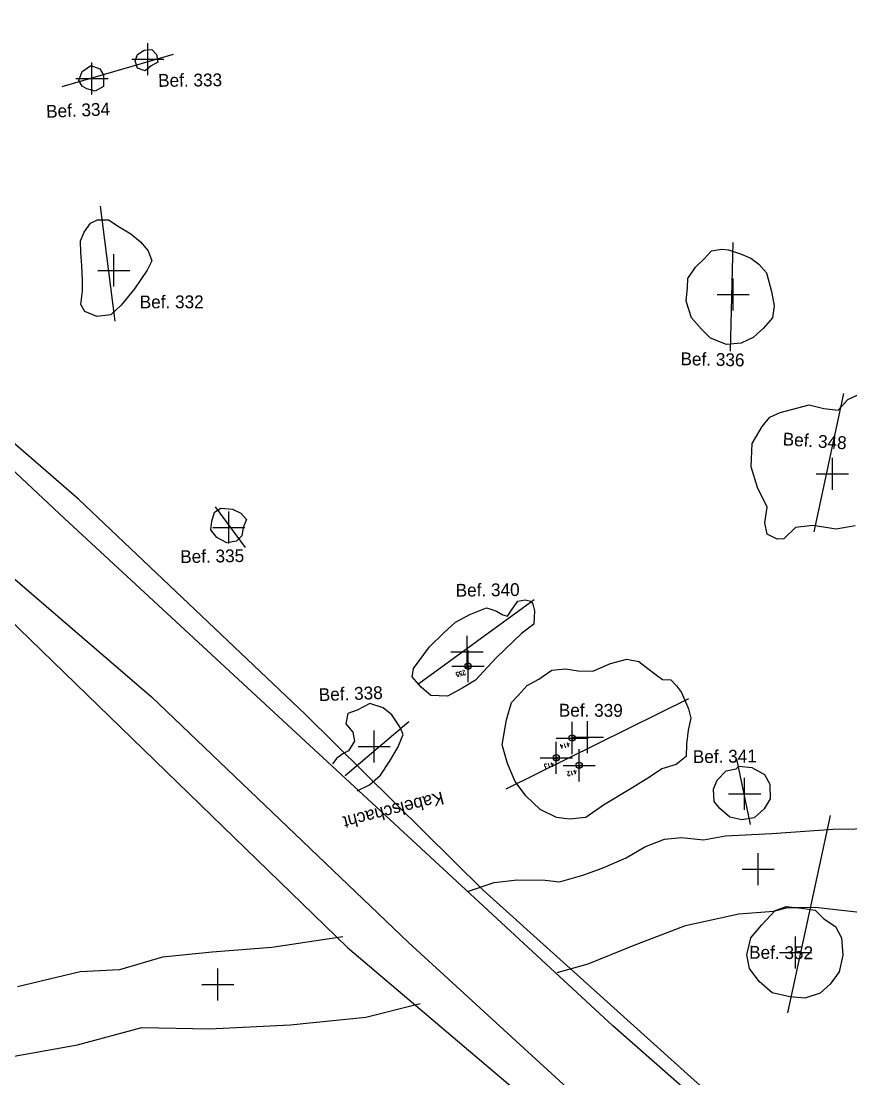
# Model space of a CAD drawing. Header units: metres. Extents: x 4462689 to 4462813, y 5793999 to 5794154.
# Drawn here: x 4462740.48 to 4462753.4, y 5794050.75 to 5794067.24 of the extents above; entities that cross this region are included whole.
import ezdxf
from ezdxf.enums import TextEntityAlignment as Align

# ---------------------------------------------------------------- set-up
doc = ezdxf.new("R2010")
doc.units = ezdxf.units.M
doc.header["$PDMODE"] = 2
doc.header["$PDSIZE"] = 0.25
doc.linetypes.add('STRICHPUNKT', pattern=[25.399999999999995, 12.7, -6.349999999999999, 0, -6.349999999999999])
doc.linetypes.add('STRICHPUNKTX2', pattern=[50.8, 25.4, -12.7, 0, -12.7])
for name, color, linetype in [('Bef.Nr.', 7, 'Continuous'), ('Befunde Pl.1', 7, 'Continuous'), ('Flächengrenzen', 1, 'Continuous'), ('GGuk', 5, 'Continuous'), ('Grabungsgrenze', 102, 'STRICHPUNKTX2'), ('Kabelschacht', 150, 'Continuous'), ('Keramik Pl.1', 60, 'Continuous'), ('Profile', 5, 'Continuous'), ('Silex-Messer', 220, 'Continuous')]:
    doc.layers.add(name, color=color, linetype=linetype)
doc.layers.get('0').off()
doc.styles.add('ROMANS', font='ROMANS.shx', dxfattribs={"width": 0.75})

# ---------------------------------------------------------------- blocks, each defined once
blk = doc.blocks.new('MESSPUNKT')
for p, q in [((0.04, 0), (-0.04, 0)), ((0, -0.04), (0, 0.04))]:
    blk.add_line(p, q)
blk.add_circle((0, 0), 0.05)
at = {"style": 'ROMANS', "width": 0.75, "flags": 1}
for tag, p in [('STANDPUNKT', (-0.06, -0.05)), ('MESSWERT', (-0.06, 0.05)), ('KOORDINATEN', (-0.06, -0.15))]:
    blk.add_attdef(tag, text='', height=0.07, dxfattribs=at).set_placement(p, align=Align.RIGHT)
at = {"style": 'ROMANS', "width": 0.75}
for tag, p in [('NUMMER', (0.06, 0.05)), ('INFO', (0.06, -0.15))]:
    blk.add_attdef(tag, p, '', height=0.07, dxfattribs=at)

msp = doc.modelspace()

# ---------------------------------------------------------------- linework, layer by layer
at = {"layer": 'Befunde Pl.1'}
for points in [[(4462742.512540221, 5794066.791674461, 52.0957), (4462742.585115103, 5794066.717022425, 52.1048), (4462742.608509799, 5794066.597093578, 52.1085), (4462742.504651465, 5794066.540428191, 52.0999), (4462742.407711896, 5794066.460138651, 52.113), (4462742.290478084, 5794066.500976788, 52.1121), (4462742.254202443, 5794066.614338191, 52.10609999999999), (4462742.292714822, 5794066.71633288, 52.1011), (4462742.39578771, 5794066.78301241, 52.10329999999999)], [(4462741.563180764, 5794066.544862301, 52.1306), (4462741.705145395, 5794066.491931746, 52.12939999999999), (4462741.759242454, 5794066.394540535, 52.13029999999999), (4462741.761079475, 5794066.215602905, 52.1255), (4462741.63066198, 5794066.14487832, 52.1285), (4462741.500305584, 5794066.178881412, 52.1364), (4462741.426603012, 5794066.220956949, 52.12579999999999), (4462741.374470871, 5794066.31100588, 52.1215), (4462741.42967066, 5794066.4489035, 52.1289), (4462741.509825264, 5794066.507914762, 52.128)], [(4462741.557524741, 5794064.087385802, 52.05639999999999), (4462741.664848373, 5794064.137708339, 52.0748), (4462741.838192652, 5794064.136785936, 52.0767), (4462742.002926735, 5794064.02742062, 52.06669999999999), (4462742.185912829, 5794063.921342258, 52.0616), (4462742.339066188, 5794063.793772086, 52.0816), (4462742.457186101, 5794063.655048994, 52.0844), (4462742.513474224, 5794063.497346181, 52.1076), (4462742.438653235, 5794063.352203665, 52.1187), (4462742.243436143, 5794063.062638928, 52.1234), (4462742.037567075, 5794062.810607448, 52.141), (4462741.87664218, 5794062.659209766, 52.1337), (4462741.656313668, 5794062.632640687, 52.1361), (4462741.469536005, 5794062.712172789, 52.1216), (4462741.409555561, 5794062.820967763, 52.1308), (4462741.434871118, 5794063.025050522, 52.1105), (4462741.434211423, 5794063.192835397, 52.0858), (4462741.425454392, 5794063.424695645, 52.0809), (4462741.407575901, 5794063.62824549, 52.0797), (4462741.402539803, 5794063.813696636, 52.0814), (4462741.45964429, 5794063.947744304, 52.0706)], [(4462751.496553397, 5794063.672654301, 52.2102), (4462751.683855961, 5794063.610174312, 52.2304), (4462751.845173738, 5794063.543168752, 52.2494), (4462751.967001182, 5794063.448818109, 52.2454), (4462752.088123232, 5794063.311681574, 52.2293), (4462752.165417311, 5794063.02312774, 52.2254), (4462752.205271964, 5794062.797192668, 52.2218), (4462752.182437624, 5794062.612618204, 52.2104), (4462752.035359776, 5794062.44729683, 52.2088), (4462751.880417035, 5794062.305669196, 52.1795), (4462751.691288633, 5794062.218303711, 52.2165), (4462751.465505635, 5794062.198192078, 52.22409999999999), (4462751.215377974, 5794062.291991187, 52.2192), (4462751.074060805, 5794062.433910735, 52.2078), (4462750.917686078, 5794062.610802127, 52.21), (4462750.833966977, 5794062.869769156, 52.2179), (4462750.856528328, 5794063.085120647, 52.21379999999999), (4462750.864266276, 5794063.222228504, 52.22419999999999), (4462750.983118208, 5794063.400406697, 52.216), (4462751.118063082, 5794063.531392652, 52.2295), (4462751.228336596, 5794063.656741774, 52.2264), (4462751.386067994, 5794063.682809885, 52.22129999999999)], [(4462743.590605769, 5794059.642437473, 52.2481), (4462743.769964624, 5794059.627152794, 52.2735), (4462743.90048878, 5794059.564821943, 52.2779), (4462743.98747495, 5794059.467104461, 52.3033), (4462743.93521677, 5794059.341610347, 52.3076), (4462743.914853798, 5794059.215641107, 52.322), (4462743.831874184, 5794059.131153987, 52.3207), (4462743.679577913, 5794059.104400746, 52.2988), (4462743.526624428, 5794059.186835454, 52.2997), (4462743.433664234, 5794059.308519811, 52.2752), (4462743.448261494, 5794059.439732767, 52.2565), (4462743.487438404, 5794059.582233363, 52.2398)], [(4462748.448119443, 5794058.150487016, 52.2871), (4462748.475158855, 5794058.043036793, 52.2792), (4462748.461811298, 5794057.835695668, 52.2785), (4462748.271513893, 5794057.69191216, 52.27409999999999), (4462747.874800536, 5794057.314528147, 52.28909999999999), (4462747.557256035, 5794056.964646539, 52.2916), (4462747.355391254, 5794056.842070479, 52.2911), (4462747.117302185, 5794056.716292717, 52.294), (4462746.858772162, 5794056.726461149, 52.28519999999999), (4462746.708862581, 5794056.855885479, 52.3017), (4462746.570582261, 5794057.017970036, 52.3062), (4462746.586460382, 5794057.143317893, 52.3022), (4462746.840711885, 5794057.483237256, 52.3121), (4462747.061585207, 5794057.701727682, 52.2876), (4462747.24453802, 5794057.865932427, 52.3043), (4462747.464855588, 5794057.989783055, 52.29919999999999), (4462747.723759013, 5794058.092468339, 52.2977), (4462747.792207259, 5794058.069487094, 52.3), (4462747.879313534, 5794058.037206493, 52.2934), (4462747.97826446, 5794057.98059065, 52.2969), (4462748.055452903, 5794057.962198412, 52.2987), (4462748.123354836, 5794058.073192768, 52.3018), (4462748.215066493, 5794058.193628902, 52.2968), (4462748.326193541, 5794058.216339233, 52.2941), (4462748.41899117, 5794058.193754945, 52.2947)], [(4462750.096421225, 5794057.254844293, 52.3271), (4462750.241193843, 5794057.145678827, 52.3484), (4462750.345492191, 5794057.063905576, 52.36), (4462750.46502444, 5794056.974131183, 52.35179999999999), (4462750.597931329, 5794056.967907131, 52.35269999999999), (4462750.684586914, 5794056.874748235, 52.3551), (4462750.761714707, 5794056.773189861, 52.3284), (4462750.870476619, 5794056.517581065, 52.3336), (4462750.908490296, 5794056.370512847, 52.3404), (4462750.867413312, 5794056.187089891, 52.3422), (4462750.842958631, 5794055.964965267, 52.3477), (4462750.835864667, 5794055.77324024, 52.33119999999999), (4462750.678994789, 5794055.649384106, 52.3366), (4462750.458166881, 5794055.583692136, 52.3366), (4462750.27918782, 5794055.464030508, 52.3383), (4462750.003882419, 5794055.290954494, 52.33489999999999), (4462749.54725575, 5794055.016811585, 52.35), (4462749.273722025, 5794054.821694901, 52.34169999999999), (4462749.021242836, 5794054.799456429, 52.3387), (4462748.814836465, 5794054.82335748, 52.3496), (4462748.559406084, 5794054.95068167, 52.3515), (4462748.340679859, 5794055.162313542, 52.3551), (4462748.17345345, 5794055.385662883, 52.3241), (4462748.052773148, 5794055.665897722, 52.3482), (4462747.970837067, 5794055.957297926, 52.35269999999999), (4462748.036066422, 5794056.344508698, 52.3456), (4462748.113209899, 5794056.614347267, 52.3388), (4462748.219886473, 5794056.727436208, 52.3338), (4462748.357428544, 5794056.879507338, 52.3237), (4462748.542363654, 5794056.980562101, 52.30389999999999), (4462748.744107686, 5794057.117447438, 52.28539999999999), (4462748.957494093, 5794057.138439139, 52.3035), (4462749.155363812, 5794057.107112081, 52.315), (4462749.384541757, 5794057.105697815, 52.31419999999999), (4462749.658501951, 5794057.224271256, 52.32569999999999), (4462749.91308583, 5794057.291507398, 52.3357)], [(4462751.655616466, 5794055.621056716, 52.3437), (4462751.860987764, 5794055.602051441, 52.3418), (4462752.058339208, 5794055.493838421, 52.3504), (4462752.140849609, 5794055.342165703, 52.3551), (4462752.146346268, 5794055.113398995, 52.3502), (4462752.048354607, 5794054.956294464, 52.3384), (4462751.892794629, 5794054.817914754, 52.3534), (4462751.704162236, 5794054.785146011, 52.345), (4462751.516577791, 5794054.830429182, 52.3493), (4462751.360524448, 5794054.962112758, 52.356), (4462751.27342859, 5794055.070841052, 52.3468), (4462751.262954292, 5794055.265126559, 52.3485), (4462751.316279489, 5794055.405127966, 52.3468), (4462751.458662959, 5794055.55275265, 52.3606), (4462751.612865002, 5794055.582568247, 52.3457)], [(4462752.224260125, 5794053.374403283, 52.36299999999999), (4462752.394356454, 5794053.437960571, 52.3506), (4462752.631086682, 5794053.412051144, 52.3729), (4462752.845183895, 5794053.380196419, 52.37339999999999), (4462752.980906021, 5794053.243254369, 52.3932), (4462753.159302656, 5794053.124354662, 52.3976), (4462753.257223779, 5794052.94811612, 52.3822), (4462753.277969406, 5794052.677926725, 52.4028), (4462753.221020427, 5794052.417954373, 52.403), (4462753.077915283, 5794052.225166881, 52.4173), (4462752.924477065, 5794052.083301757, 52.42499999999999), (4462752.684277893, 5794052.008158642, 52.39419999999999), (4462752.452666341, 5794052.026493829, 52.4144), (4462752.177674383, 5794052.092633099, 52.40529999999999), (4462751.970621382, 5794052.265959019, 52.4058), (4462751.824194119, 5794052.470751271, 52.4119), (4462751.782391759, 5794052.684431692, 52.3966), (4462751.845420133, 5794052.946874057, 52.3999), (4462752.014758308, 5794053.149717795, 52.3835)]]:
    msp.add_polyline3d(points, close=True, dxfattribs=at)
for points in [[(4462753.469248419, 5794059.370648792, 52.2888), (4462753.171125768, 5794059.318886022, 52.2712), (4462752.807060639, 5794059.374612786, 52.3111), (4462752.537783734, 5794059.342131427, 52.307), (4462752.354864107, 5794059.168031284, 52.32479999999999), (4462752.25197569, 5794059.162059381, 52.3198), (4462752.096597823, 5794059.236967313, 52.3249), (4462752.062090136, 5794059.416183438, 52.31729999999999), (4462752.096627617, 5794059.662013486, 52.3256), (4462751.949192742, 5794059.964763049, 52.29829999999999), (4462751.848431184, 5794060.286465751, 52.2529), (4462751.862574726, 5794060.654223509, 52.2661), (4462752.01880381, 5794060.918530666, 52.2726), (4462752.13979779, 5794061.065477278, 52.25439999999999), (4462752.301945356, 5794061.134343722, 52.24479999999999), (4462752.75023129, 5794061.255854387, 52.25159999999999), (4462752.977774614, 5794061.199451504, 52.2633), (4462753.201648169, 5794061.174202316, 52.2707), (4462753.354305849, 5794061.339081584, 52.2815), (4462753.499630808, 5794061.405126691, 52.2667)], [(4462745.714181224, 5794055.239727269, 52.3286), (4462745.903370916, 5794055.330512728, 52.3188), (4462746.075417072, 5794055.485246209, 52.314), (4462746.21429467, 5794055.694706071, 52.30879999999999), (4462746.345422588, 5794055.91519963, 52.30109999999999), (4462746.428494175, 5794056.116905185, 52.28909999999999), (4462746.376360794, 5794056.23625258, 52.3076), (4462746.253790883, 5794056.421818895, 52.3053), (4462746.115466343, 5794056.532000387, 52.3177), (4462745.910811189, 5794056.597817701, 52.3216), (4462745.710532039, 5794056.49421335, 52.3116), (4462745.565247321, 5794056.445097461, 52.31239999999999), (4462745.537699076, 5794056.284809395, 52.312), (4462745.64417435, 5794056.154172241, 52.3294), (4462745.672663767, 5794056.012116853, 52.3225), (4462745.574980257, 5794055.86437528, 52.3033), (4462745.488535489, 5794055.815117164, 52.3089), (4462745.396111643, 5794055.747939766, 52.3109), (4462745.327651764, 5794055.658674851, 52.31349999999999)], [(4462747.427941493, 5794053.672161307, 52.3922), (4462747.845142389, 5794053.812922178, 52.3694), (4462748.204400496, 5794053.852641853, 52.3755), (4462748.639773732, 5794053.846874311, 52.3618), (4462748.864278038, 5794053.821578731, 52.3482), (4462749.226595714, 5794053.925314178, 52.36229999999999), (4462749.52797349, 5794054.033404953, 52.3531), (4462749.900165034, 5794054.194218212, 52.3511), (4462750.191220181, 5794054.364582121, 52.3564), (4462750.496597526, 5794054.487820617, 52.3577), (4462750.761238271, 5794054.514174496, 52.3455), (4462751.108313343, 5794054.476629536, 52.34469999999999), (4462751.450159406, 5794054.53741579, 52.3488), (4462752.171021522, 5794054.575461943, 52.3448), (4462753.124672801, 5794054.641792468, 52.3563), (4462753.816177474, 5794054.654031246, 52.33859999999999)], [(4462748.827381745, 5794052.405984874, 52.3737), (4462749.308658634, 5794052.540193848, 52.33489999999999), (4462749.998850854, 5794052.820843911, 52.3478), (4462750.824169252, 5794053.142256778, 52.3434), (4462751.65629125, 5794053.322511681, 52.35559999999999), (4462752.201127545, 5794053.365545868, 52.36119999999999), (4462752.411932251, 5794053.418689316, 52.35089999999999), (4462752.609976619, 5794053.422069888, 52.3716), (4462752.846022933, 5794053.426523796, 52.3788), (4462754.000277301, 5794053.297363143, 52.3973), (4462754.755504803, 5794053.292644004, 52.392), (4462755.395556437, 5794053.091180666, 52.4387), (4462756.16866634, 5794053.11317631, 52.41839999999999), (4462757.046996307, 5794053.017215278, 52.4056), (4462757.874615124, 5794052.920259554, 52.4138), (4462758.888416301, 5794052.841730423, 52.431), (4462760.262604609, 5794052.965279013, 52.38299999999999), (4462761.082504788, 5794052.855636975, 52.3822), (4462762.242690478, 5794053.098547952, 52.3431), (4462763.32285609, 5794053.394209163, 52.353), (4462764.227815779, 5794053.580553473, 52.34989999999999), (4462765.344682354, 5794053.874688512, 52.3028)], [(4462745.489102641, 5794052.962859821, 52.3378), (4462744.383052962, 5794052.798979168, 52.2984), (4462743.453496219, 5794052.722251849, 52.3181), (4462742.680205685, 5794052.645636266, 52.3685), (4462742.00793701, 5794052.451753286, 52.3585), (4462741.395476323, 5794052.417466184, 52.38579999999999), (4462740.420075386, 5794052.183033095, 52.4201)], [(4462740.165443052, 5794051.067115358, 52.4185), (4462741.35383208, 5794051.282204911, 52.4078), (4462742.356914956, 5794051.550273701, 52.36399999999999), (4462743.410541031, 5794051.529504913, 52.3378), (4462744.668753074, 5794051.59372808, 52.3407), (4462745.84470315, 5794051.713846941, 52.3628), (4462746.691694349, 5794051.922528536, 52.3804)]]:
    msp.add_polyline3d(points, dxfattribs=at)
for p in [(4462742.449759587, 5794066.643395089, 52.10779999999999), (4462741.581199816, 5794066.342792404, 52.1347), (4462741.920282075, 5794063.351265638, 52.1238), (4462751.567239177, 5794062.975233702, 52.256), (4462753.11299075, 5794060.179188045, 52.33229999999999), (4462743.714424166, 5794059.344944522, 52.3186), (4462747.422886239, 5794057.407092715, 52.3268), (4462747.43853207, 5794057.182240634, 52.3157), (4462749.300265507, 5794056.077131117, 52.38109999999999), (4462745.976904268, 5794055.931935765, 52.338), (4462751.746767013, 5794055.192823791, 52.3411), (4462751.957659127, 5794054.019360965, 52.343), (4462752.539720113, 5794052.718622532, 52.40639999999999), (4462743.543093416, 5794052.222028737, 52.3393)]:
    msp.add_point(p, dxfattribs=at)
at = {"layer": 'Flächengrenzen', "linetype": 'STRICHPUNKT', "ltscale": 0.125, "extrusion": (0.0052257869319254, 0.0159285599688569, 0.9998594761906598), "elevation": 115666.1395318161}
msp.add_lwpolyline([(-2434188.057340569, -6895576.564276193), (-2434189.662469127, -6895576.212089971), (-2434193.875100779, -6895574.381464728), (-2434192.187789481, -6895570.530456454), (-2434199.926229467, -6895566.270976843), (-2434206.38964229, -6895563.834613588), (-2434212.853055116, -6895561.398250333), (-2434223.517012133, -6895553.698790531), (-2434223.517012133, -6895553.698790531), (-2434226.672809316, -6895556.895610889), (-2434231.884430013, -6895570.452308188), (-2434238.603793206, -6895585.914816256), (-2434247.530232919, -6895606.078540496), (-2434207.542706095, -6895624.437306605), (-2434191.147118973, -6895584.348877421), (-2434188.057340569, -6895576.564276193)], close=True, dxfattribs=at)
at = {"layer": 'GGuk'}
msp.add_polyline3d([(4462732.375119656, 5794067.76951787, 52.2341), (4462733.916575453, 5794069.53783416, 52.208), (4462738.754522877, 5794075.095325443, 51.9788), (4462742.032958051, 5794078.87352572, 51.966), (4462743.437767556, 5794077.93729036, 51.9095), (4462744.455363576, 5794076.936915114, 51.90319999999999), (4462747.243710965, 5794079.859717386, 51.8771), (4462750.943610958, 5794083.837944618, 51.8759), (4462754.491131958, 5794080.646995054, 51.8129), (4462760.82727837, 5794075.132167286, 51.97589999999999), (4462766.446914198, 5794070.342887156, 52.0747), (4462772.504813449, 5794065.452629157, 52.2717), (4462777.53803607, 5794060.99096596, 52.1781), (4462770.206306376, 5794052.748158068, 52.2273), (4462760.970243762, 5794042.561457108, 52.41789999999999), (4462756.875932781, 5794045.257737804, 52.50849999999999), (4462749.691240951, 5794051.576980025, 52.3746), (4462741.154589945, 5794059.482900762, 52.25929999999999), (4462734.632750978, 5794065.599858722, 52.1326)], close=True, dxfattribs=at)
msp.add_polyline3d([(4462698.142260028, 5794033.033530206, 52.6494), (4462704.045836754, 5794039.670246711, 52.61829999999999), (4462709.487992281, 5794045.994362114, 52.5984), (4462715.81138376, 5794053.012153901, 52.3841), (4462718.731610946, 5794056.357946386, 52.27409999999999), (4462723.09287004, 5794061.331459239, 52.2004), (4462727.872560015, 5794066.932363303, 52.5694), (4462733.762293705, 5794063.326575074, 52.174), (4462740.265410007, 5794057.939711931, 52.3117), (4462745.561757745, 5794052.79919698, 52.29449999999999), (4462751.834139939, 5794047.472776388, 52.59789999999999), (4462757.267501481, 5794042.837125099, 52.47209999999999), (4462759.689842618, 5794040.550872954, 52.6191), (4462754.175911222, 5794034.164403123, 52.52439999999999)], dxfattribs=at)
at = {"layer": 'Grabungsgrenze', "linetype": 'STRICHPUNKT', "ltscale": 0.25, "extrusion": (0.0052257869319254, 0.0159285599688569, 0.9998594761906598), "elevation": 115666.1395318162}
msp.add_lwpolyline([(-2434247.530232922, -6895606.078540501), (-2434207.542706097, -6895624.437306608), (-2434196.756586842, -6895628.77354196), (-2434187.945192682, -6895632.45740903), (-2434175.751821678, -6895637.447434158), (-2434172.079705773, -6895628.439071706), (-2434166.657151827, -6895615.136569126), (-2434159.389753434, -6895597.308332334), (-2434155.444996382, -6895587.631916328), (-2434151.631965572, -6895571.174017353), (-2434179.972000374, -6895559.445580714), (-2434181.868468463, -6895569.509578764), (-2434184.04907192, -6895577.443742825), (-2434188.05734057, -6895576.564276198), (-2434189.664223279, -6895576.211327697), (-2434193.874879119, -6895574.381561053), (-2434192.187789483, -6895570.530456458), (-2434199.926229467, -6895566.270976847), (-2434209.621348705, -6895562.616431964), (-2434212.853055117, -6895561.398250338), (-2434223.517012135, -6895553.698790537), (-2434226.672809318, -6895556.895610893), (-2434233.542612047, -6895574.268094346), (-2434238.603793207, -6895585.91481626)], close=True, dxfattribs=at)
at = {"layer": 'Kabelschacht'}
msp.add_polyline3d([(4462729.07121552, 5794068.121661356, 52.4624), (4462731.339738694, 5794066.117764259, 52.4172), (4462733.506553661, 5794064.189900974, 52.5998), (4462736.387878101, 5794061.786053897, 52.594), (4462738.587336769, 5794060.075685989, 52.5409), (4462742.510449602, 5794056.70421453, 52.7289), (4462746.511601006, 5794052.872815097, 52.75809999999999), (4462749.854820613, 5794049.808536567, 52.7048), (4462755.008145016, 5794045.058341826, 52.6958), (4462758.421910381, 5794042.314739743, 52.7181), (4462759.922843952, 5794040.920892654, 52.7967), (4462760.897417261, 5794041.807116873, 52.7843), (4462758.133226502, 5794044.503735107, 52.6788), (4462754.890549391, 5794047.261007944, 52.6485), (4462750.961333775, 5794050.731001714, 52.6854), (4462747.6748834, 5794053.689384949, 52.7239), (4462744.906761565, 5794056.429986207, 52.7616), (4462741.372852051, 5794059.785736796, 52.7242), (4462738.829794189, 5794061.987011458, 52.67759999999999), (4462736.614969998, 5794064.041148273, 52.5313), (4462735.216815965, 5794065.755488867, 52.5834), (4462734.4372086, 5794067.157478855, 52.5764), (4462733.690887386, 5794067.08109924, 52.5662), (4462732.028748687, 5794068.009341039, 52.387)], dxfattribs=at)
msp.add_polyline3d([(4462729.07121552, 5794068.121661356, 52.4624), (4462731.339738694, 5794066.117764259, 52.4172), (4462733.506553661, 5794064.189900974, 52.5998), (4462736.387878101, 5794061.786053897, 52.594), (4462738.587336769, 5794060.075685989, 52.5409), (4462742.510449602, 5794056.70421453, 52.7289), (4462746.511601006, 5794052.872815097, 52.75809999999999), (4462749.854820613, 5794049.808536567, 52.7048), (4462755.008145016, 5794045.058341826, 52.6958), (4462758.421910381, 5794042.314739743, 52.7181), (4462759.922843952, 5794040.920892654, 52.7967), (4462760.897417261, 5794041.807116873, 52.7843), (4462758.133226502, 5794044.503735107, 52.6788), (4462754.890549391, 5794047.261007944, 52.6485), (4462750.961333775, 5794050.731001714, 52.6854), (4462747.6748834, 5794053.689384949, 52.7239), (4462744.906761565, 5794056.429986207, 52.7616), (4462741.372852051, 5794059.785736796, 52.7242), (4462738.829794189, 5794061.987011458, 52.67759999999999), (4462736.614969998, 5794064.041148273, 52.5313), (4462735.216815965, 5794065.755488867, 52.5834), (4462734.4372086, 5794067.157478855, 52.5764), (4462733.690887386, 5794067.08109924, 52.5662), (4462732.028748687, 5794068.009341039, 52.387)], dxfattribs=at)
at = {"layer": 'Keramik Pl.1'}
for p in [(4462749.061827685, 5794056.062579649, 52.3703), (4462749.061827685, 5794056.062579649, 52.3703), (4462748.813655722, 5794055.754016453, 52.3956), (4462748.813655722, 5794055.754016453, 52.3956), (4462749.169463649, 5794055.636463573, 52.3759), (4462749.169463649, 5794055.636463573, 52.3759)]:
    msp.add_point(p, dxfattribs=at)
at = {"layer": 'Profile'}
for points in [[(4462742.847911222, 5794066.714847766, 52.0874), (4462741.111486608, 5794066.210174447, 52.1288)], [(4462742.847911222, 5794066.714847766, 52.0874), (4462741.111486608, 5794066.210174447, 52.1288)], [(4462741.944723774, 5794062.557524041, 52.1211), (4462741.713706051, 5794064.351474514, 52.05339999999999)], [(4462741.944723774, 5794062.557524041, 52.1211), (4462741.713706051, 5794064.351474514, 52.05339999999999)], [(4462751.52882679, 5794062.091275844, 52.21099999999999), (4462751.568264419, 5794063.783273373, 52.20089999999999)], [(4462751.52882679, 5794062.091275844, 52.21099999999999), (4462751.568264419, 5794063.783273373, 52.20089999999999)], [(4462753.28882684, 5794061.431317095, 52.2695), (4462752.824473326, 5794059.273800047, 52.3118)], [(4462753.28882684, 5794061.431317095, 52.2695), (4462752.824473326, 5794059.273800047, 52.3118)], [(4462743.97152256, 5794059.029813928, 52.3364), (4462743.97152256, 5794059.029813928, 52.3364), (4462743.505295129, 5794059.667229701, 52.22719999999999)], [(4462743.97152256, 5794059.029813928, 52.3364), (4462743.97152256, 5794059.029813928, 52.3364), (4462743.505295129, 5794059.667229701, 52.22719999999999)], [(4462746.672167432, 5794056.913534732, 52.3109), (4462748.466491559, 5794058.21921085, 52.2839)], [(4462746.672167432, 5794056.913534732, 52.3109), (4462748.466491559, 5794058.21921085, 52.2839)], [(4462750.874483814, 5794056.675098024, 52.3384), (4462748.028555415, 5794055.264636073, 52.3581)], [(4462750.874483814, 5794056.675098024, 52.3384), (4462748.028555415, 5794055.264636073, 52.3581)], [(4462745.522401267, 5794055.480165885, 52.3472), (4462746.515264091, 5794056.322333959, 52.3237)], [(4462745.522401267, 5794055.480165885, 52.3472), (4462746.515264091, 5794056.322333959, 52.3237)], [(4462751.621955234, 5794055.735906363, 52.3786), (4462751.830539042, 5794054.71557365, 52.3712)], [(4462751.621955234, 5794055.735906363, 52.3786), (4462751.830539042, 5794054.71557365, 52.3712)], [(4462752.421376784, 5794051.781281016, 52.4069), (4462753.085063171, 5794054.85252129, 52.3352)], [(4462752.421376784, 5794051.781281016, 52.4069), (4462753.085063171, 5794054.85252129, 52.3352)]]:
    msp.add_polyline3d(points, dxfattribs=at)

# ---------------------------------------------------------------- block references
at = {"layer": 'Keramik Pl.1'}
ref = msp.add_blockref('MESSPUNKT', (4462749.061827685, 5794056.062579649, 52.3703), dxfattribs=dict(at, rotation=194.2283887535801))
ref.add_attrib('NUMMER', '414', (4462749.015957649, 5794055.999366203, 52.3703), dxfattribs={"layer": '0', "color": 0, "height": 0.07, "rotation": 194.2283887226185, "style": 'ROMANS', "width": 0.75})
ref = msp.add_blockref('MESSPUNKT', (4462749.061827685, 5794056.062579649, 52.3703), dxfattribs=dict(at, rotation=194.2283887535801))
ref.add_attrib('NUMMER', '414', (4462749.015957649, 5794055.999366203, 52.3703), dxfattribs={"layer": '0', "color": 0, "height": 0.07, "rotation": 194.2283887226185, "style": 'ROMANS', "width": 0.75})
ref = msp.add_blockref('MESSPUNKT', (4462748.813655722, 5794055.754016453, 52.3956), dxfattribs=dict(at, rotation=194.2283887535801))
ref.add_attrib('NUMMER', '413', (4462748.767785685, 5794055.690803006, 52.3956), dxfattribs={"layer": '0', "color": 0, "height": 0.07, "rotation": 194.2283887226185, "style": 'ROMANS', "width": 0.75})
ref = msp.add_blockref('MESSPUNKT', (4462748.813655722, 5794055.754016453, 52.3956), dxfattribs=dict(at, rotation=194.2283887535801))
ref.add_attrib('NUMMER', '413', (4462748.767785685, 5794055.690803006, 52.3956), dxfattribs={"layer": '0', "color": 0, "height": 0.07, "rotation": 194.2283887226185, "style": 'ROMANS', "width": 0.75})
ref = msp.add_blockref('MESSPUNKT', (4462749.169463649, 5794055.636463573, 52.3759), dxfattribs=dict(at, rotation=194.2283887535801))
ref.add_attrib('NUMMER', '412', (4462749.123593611, 5794055.573250128, 52.3759), dxfattribs={"layer": '0', "color": 0, "height": 0.07, "rotation": 194.2283887226185, "style": 'ROMANS', "width": 0.75})
ref = msp.add_blockref('MESSPUNKT', (4462749.169463649, 5794055.636463573, 52.3759), dxfattribs=dict(at, rotation=194.2283887535801))
ref.add_attrib('NUMMER', '412', (4462749.123593611, 5794055.573250128, 52.3759), dxfattribs={"layer": '0', "color": 0, "height": 0.07, "rotation": 194.2283887226185, "style": 'ROMANS', "width": 0.75})
at = {"layer": 'Silex-Messer'}
ref = msp.add_blockref('MESSPUNKT', (4462747.43853207, 5794057.182240634, 52.3157), dxfattribs=dict(at, rotation=194.2283887535801))
ref.add_attrib('NUMMER', '255', (4462747.392662033, 5794057.119027188, 52.3157), dxfattribs={"layer": '0', "color": 0, "height": 0.07, "rotation": 194.2283887226185, "style": 'ROMANS', "width": 0.75})
ref = msp.add_blockref('MESSPUNKT', (4462747.43853207, 5794057.182240634, 52.3157), dxfattribs=dict(at, rotation=194.2283887535801))
ref.add_attrib('NUMMER', '255', (4462747.392662033, 5794057.119027188, 52.3157), dxfattribs={"layer": '0', "color": 0, "height": 0.07, "rotation": 194.2283887226185, "style": 'ROMANS', "width": 0.75})

# ---------------------------------------------------------------- texts
at = {"layer": 'Bef.Nr.', "char_height": 0.2, "attachment_point": 1}
for s, width, insert, rotation in [('Bef. 333', 39.07052101657852, (4462742.610346404, 5794066.410892668, 52.84943002982558), 0.6060885094831328), ('Bef. 334', 1.574578630715222, (4462740.862622753, 5794065.927303136, 54.4653), 2.345089545885154), ('Bef. 332', 51.84193339900311, (4462742.324690857, 5794062.958890821, 54.4653), 0.11689704413257375), ('Bef. 336', 2.611347829828218, (4462750.750330459, 5794062.074230195, 54.4653), 358.81999249455663), ('Bef. 348', 5.030948635480399, (4462752.347760413, 5794060.824626624, 52.2693), 356.322068276401), ('Bef. 335', 73.463014431225, (4462742.95386043, 5794058.988655073, 54.4653), 0.9858258725504525), ('Bef. 340', 3.558154873487637, (4462747.244704441, 5794058.464669278, 52.27409999999999), 0.6687646939691625), ('Bef. 338', 25.32586328758612, (4462745.109989319, 5794056.836580475, 54.4653), 1.990618082525615), ('Bef. 339', 4.365421632860261, (4462748.852978668, 5794056.596287886, 54.4653), 359.7889215244903), ('Bef. 341', 2.345303855034899, (4462750.938580994, 5794055.870807495, 54.4653), 0.6571578958346281), ('Bef. 352', 2.585263666853961, (4462751.817864663, 5794052.823816282, 54.4653), 359.4458786789694)]:
    msp.add_mtext_dynamic_manual_height_columns(s, width=width, gutter_width=12.5, heights=[0], dxfattribs=dict(at, insert=insert, rotation=rotation))
at = {"layer": 'Kabelschacht', "insert": (4462747.081168187, 5794055.035746937, 54.4653), "char_height": 0.2, "attachment_point": 1, "rotation": 194.2283887535801}
msp.add_mtext_dynamic_manual_height_columns('Kabelschacht', width=1.220011376916545, gutter_width=12.5, heights=[0], dxfattribs=at)
msp.add_mtext_dynamic_manual_height_columns('Kabelschacht', width=1.220011376916545, gutter_width=12.5, heights=[0], dxfattribs=at)

doc.saveas('drawing.dxf')
